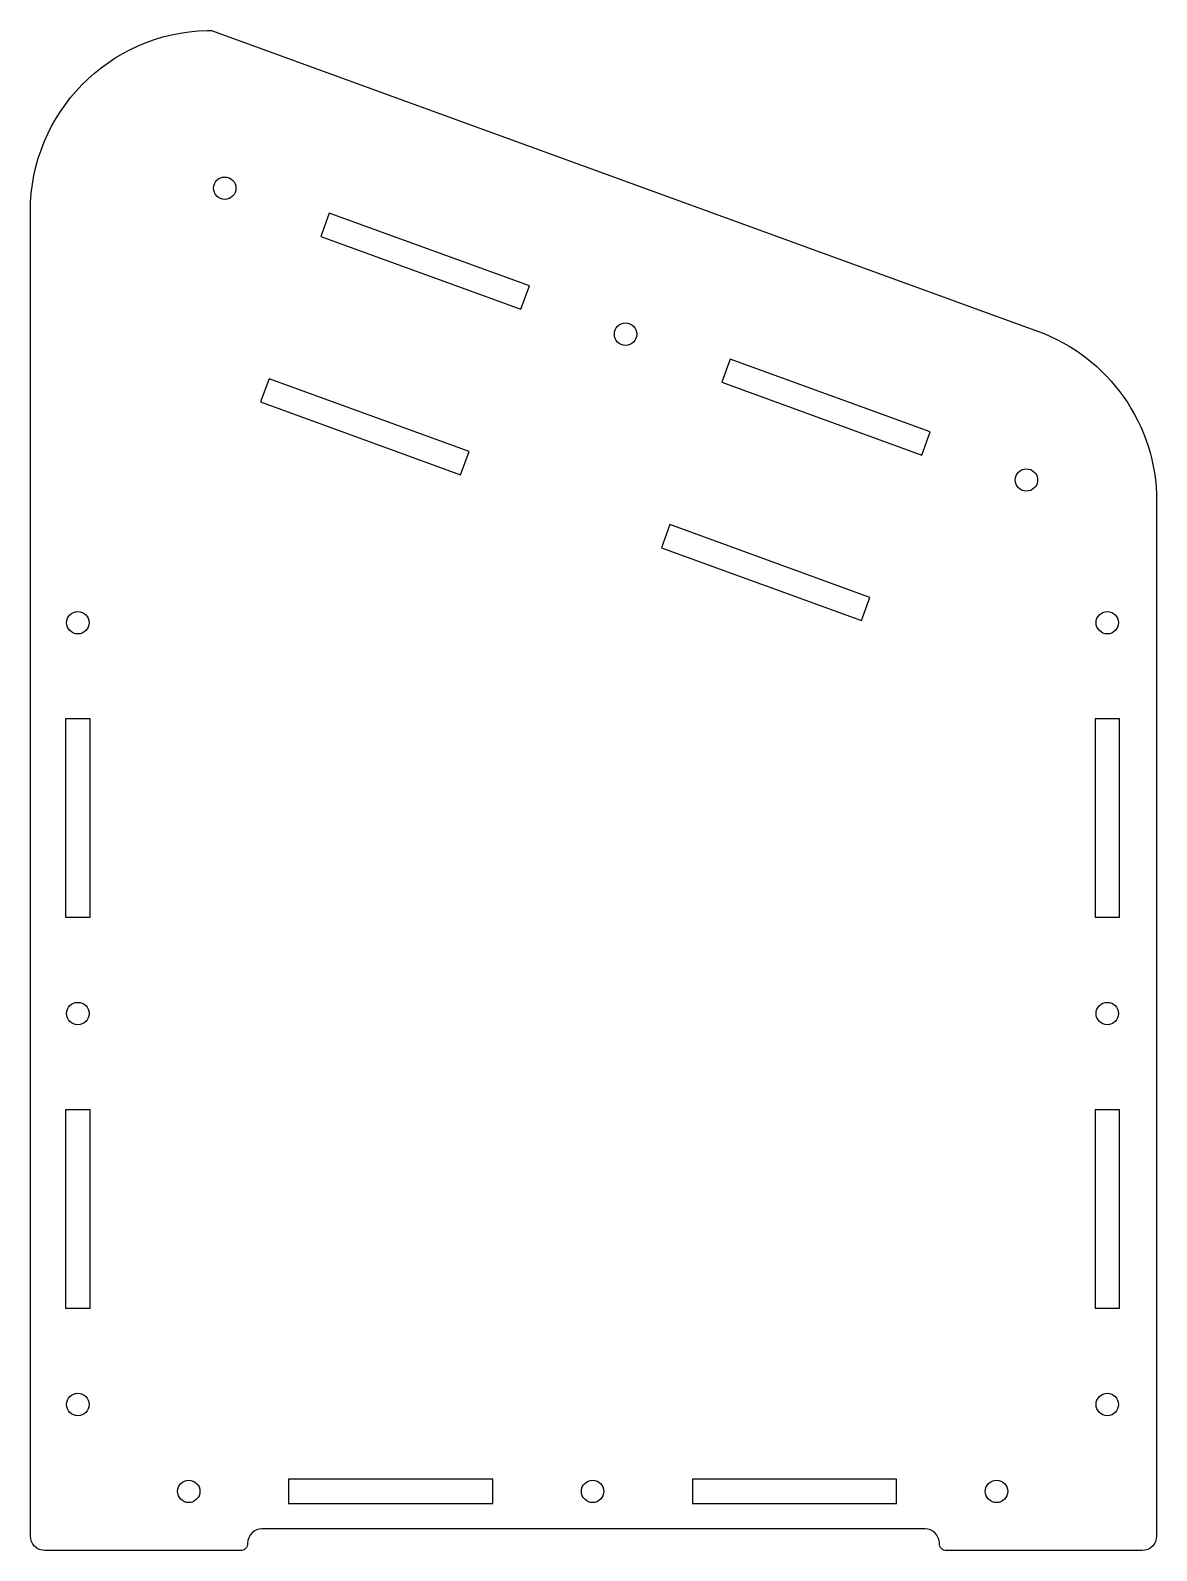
# Model space of a CAD drawing. Header units: millimetres. Extents: x 5 to 161, y -88 to 122.
import ezdxf

# ---------------------------------------------------------------- set-up
doc = ezdxf.new("R2010")
doc.units = ezdxf.units.MM
doc.layers.get('0').update_dxf_attribs({"linetype": 'CONTINUOUS'})

msp = doc.modelspace()

# ---------------------------------------------------------------- linework, layer by layer
msp.add_lwpolyline([(7.41, -88.19, -0.414214), (5.41, -86.19), (5.41, 96.81, -0.407587), (29.85, 121.81), (30.43, 121.81), (144.52, 80.28, -0.315299), (160.97, 56.79), (160.97, -86.19, -0.414214), (158.97, -88.19), (131.97, -88.19, -0.414214), (130.97, -87.19, 0.414214), (128.97, -85.19), (37.41, -85.19, 0.414214), (35.41, -87.19, -0.414214), (34.41, -88.19)], format="xyb", close=True)
for points in [[(73.17, 83.3), (74.33, 86.5), (46.7, 96.55), (45.54, 93.36)], [(102.06, 76.4), (100.9, 73.21), (128.53, 63.15), (129.69, 66.35)], [(66, 63.62), (38.38, 73.68), (37.21, 70.48), (64.84, 60.43)], [(93.74, 53.53), (92.57, 50.33), (120.2, 40.28), (121.36, 43.47)], [(13.67, 26.69), (10.27, 26.69), (10.27, -0.71), (13.67, -0.71)], [(155.86, 26.69), (152.46, 26.69), (152.46, -0.71), (155.86, -0.71)], [(13.67, -27.31), (10.27, -27.31), (10.27, -54.71), (13.67, -54.71)], [(155.86, -27.31), (152.46, -27.31), (152.46, -54.71), (155.86, -54.71)], [(69.27, -78.31), (41.07, -78.31), (41.07, -81.71), (69.27, -81.71)], [(96.86, -78.31), (96.86, -81.71), (125.06, -81.71), (125.06, -78.31)]]:
    msp.add_lwpolyline(points, close=True)
for centre in [(32.25, 100), (87.62, 79.85), (142.98, 59.7), (11.97, 39.99), (154.16, 39.99), (11.97, -14.01), (154.16, -14.01), (11.97, -68.01), (154.16, -68.01), (27.28, -80.01), (83.07, -80.01), (138.85, -80.01)]:
    msp.add_circle(centre, 1.55)

doc.saveas('drawing.dxf')
